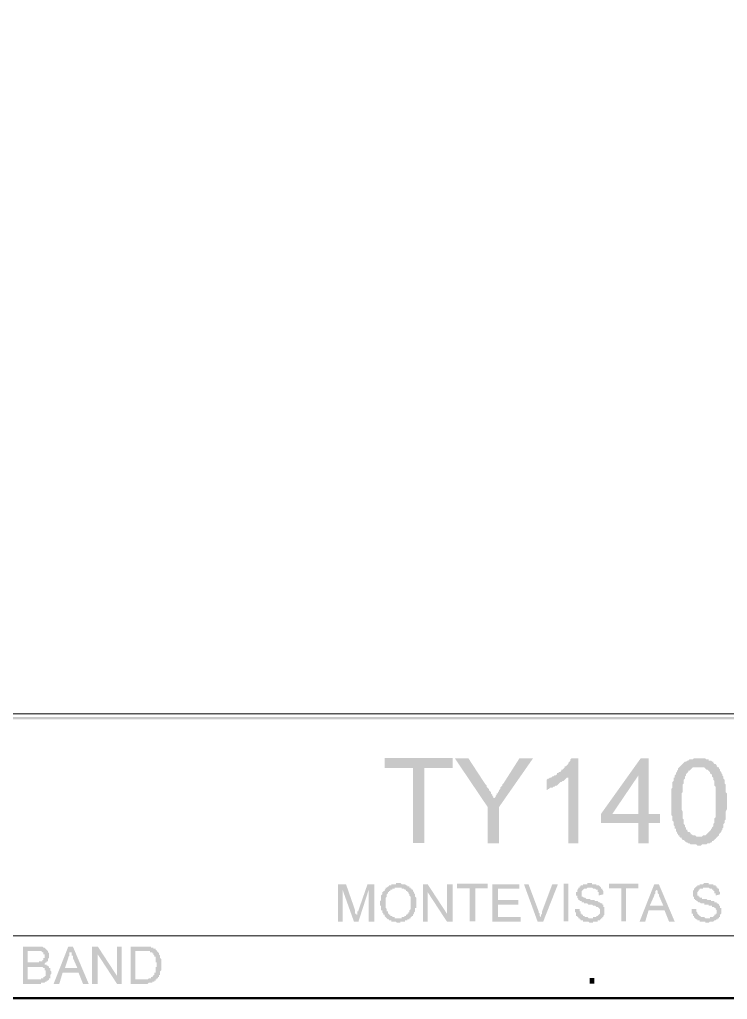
# Model space of a CAD drawing. Header units: millimetres. Extents: x 0.6 to 28.7, y 3.6 to 37.8.
# Drawn here: x 23.729 to 26.333, y 3.618 to 7.222 of the extents above; entities that cross this region are included whole.
import ezdxf

# ---------------------------------------------------------------- set-up
doc = ezdxf.new("R2010")
doc.units = ezdxf.units.MM
doc.layers.add('PDF_FRAME-TB', color=7, linetype='Continuous')

msp = doc.modelspace()

# ---------------------------------------------------------------- hatches: boundary and pattern name
at = {"layer": 'PDF_FRAME-TB', "true_color": 0x808080, "transparency": 33554559}
for points in [[(25.1758, 4.1937), (25.1758, 4.4689), (25.0716, 4.4689), (25.0716, 4.5064), (25.3218, 4.5064), (25.3218, 4.4689), (25.2175, 4.4689), (25.2175, 4.1937)], [(25.4509, 4.1922), (25.4509, 4.3257), (25.33, 4.505), (25.38, 4.505), (25.4426, 4.4091), (25.4467, 4.4049), (25.4467, 4.4007), (25.4509, 4.3966), (25.4509, 4.3966), (25.4551, 4.3924), (25.4551, 4.3882), (25.4592, 4.3841), (25.4634, 4.3799), (25.4634, 4.3757), (25.4676, 4.3715), (25.4676, 4.3674), (25.4717, 4.3632), (25.4717, 4.359), (25.4759, 4.359), (25.4759, 4.3549), (25.4759, 4.359), (25.4801, 4.3632), (25.4801, 4.3674), (25.4843, 4.3715), (25.4843, 4.3757), (25.4884, 4.3757), (25.4884, 4.3799), (25.4926, 4.3841), (25.4926, 4.3882), (25.4968, 4.3924), (25.4968, 4.3966), (25.5009, 4.4007), (25.5051, 4.4049), (25.5051, 4.4091), (25.5093, 4.4132), (25.5677, 4.505), (25.6177, 4.505), (25.4926, 4.3257), (25.4926, 4.1922)], [(25.7845, 4.1922), (25.747, 4.1922), (25.747, 4.4341), (25.7428, 4.4341), (25.7386, 4.4299), (25.7386, 4.4299), (25.7345, 4.4258), (25.7303, 4.4216), (25.7261, 4.4216), (25.722, 4.4174), (25.7178, 4.4174), (25.7136, 4.4132), (25.7094, 4.4091), (25.7094, 4.4091), (25.7053, 4.4049), (25.7011, 4.4049), (25.6969, 4.4007), (25.6928, 4.4007), (25.6886, 4.3966), (25.6844, 4.3966), (25.6803, 4.3966), (25.6761, 4.3924), (25.6719, 4.3924), (25.6719, 4.3882), (25.6677, 4.3882), (25.6677, 4.4258), (25.6719, 4.4299), (25.6761, 4.4299), (25.6803, 4.4341), (25.6844, 4.4341), (25.6886, 4.4383), (25.6928, 4.4383), (25.6969, 4.4424), (25.7011, 4.4424), (25.7053, 4.4466), (25.7053, 4.4508), (25.7094, 4.4508), (25.7136, 4.4549), (25.7178, 4.4549), (25.722, 4.4591), (25.722, 4.4633), (25.7261, 4.4633), (25.7303, 4.4674), (25.7345, 4.4716), (25.7345, 4.4758), (25.7386, 4.4758), (25.7428, 4.48), (25.747, 4.4841), (25.747, 4.4883), (25.7511, 4.4925), (25.7511, 4.4925), (25.7553, 4.4966), (25.7553, 4.5008), (25.7595, 4.505), (25.7595, 4.505), (25.7845, 4.505)], [(24.9005, 3.9045), (24.9005, 4.0421), (24.9296, 4.0421), (24.963, 3.9462), (24.963, 3.942), (24.963, 3.942), (24.963, 3.9379), (24.963, 3.9337), (24.963, 3.9337), (24.9672, 3.9337), (24.9672, 3.9295), (24.9672, 3.9295), (24.9672, 3.9254), (24.9672, 3.9254), (24.9672, 3.9254), (24.9672, 3.9254), (24.9672, 3.9254), (24.9672, 3.9254), (24.9672, 3.9295), (24.9713, 3.9295), (24.9713, 3.9337), (24.9713, 3.9337), (24.9713, 3.9337), (24.9713, 3.9379), (24.9713, 3.9379), (24.9713, 3.942), (24.9755, 3.942), (24.9755, 3.9462), (24.9755, 3.9462), (25.0089, 4.0421), (25.0339, 4.0421), (25.0339, 3.9045), (25.013, 3.9045), (25.013, 4.0213), (24.9755, 3.9045), (24.9588, 3.9045), (24.9171, 4.0213), (24.9171, 3.9045)], [(25.2132, 3.9045), (25.2132, 4.0421), (25.2299, 4.0421), (25.3008, 3.9337), (25.3008, 4.0421), (25.3216, 4.0421), (25.3216, 3.9045), (25.3008, 3.9045), (25.2299, 4.0129), (25.2299, 3.9045)], [(25.3843, 3.906), (25.3843, 4.0269), (25.3384, 4.0269), (25.3384, 4.0436), (25.451, 4.0436), (25.451, 4.0269), (25.4052, 4.0269), (25.4052, 3.906)], [(25.4676, 3.9045), (25.4676, 4.0421), (25.5677, 4.0421), (25.5677, 4.0254), (25.4884, 4.0254), (25.4884, 3.9837), (25.5635, 3.9837), (25.5635, 3.9671), (25.4884, 3.9671), (25.4884, 3.9212), (25.5718, 3.9212), (25.5718, 3.9045)], [(25.6344, 3.9045), (25.5843, 4.0421), (25.601, 4.0421), (25.6385, 3.942), (25.6385, 3.942), (25.6385, 3.9379), (25.6385, 3.9379), (25.6427, 3.9337), (25.6427, 3.9337), (25.6427, 3.9295), (25.6427, 3.9295), (25.6427, 3.9254), (25.6427, 3.9254), (25.6427, 3.9254), (25.6469, 3.9212), (25.6469, 3.9212), (25.6469, 3.9212), (25.6469, 3.9212), (25.6469, 3.9212), (25.6469, 3.9254), (25.6469, 3.9254), (25.6469, 3.9295), (25.6469, 3.9295), (25.6511, 3.9337), (25.6511, 3.9337), (25.6511, 3.9379), (25.6511, 3.9379), (25.6511, 3.9379), (25.6511, 3.942), (25.6511, 3.942), (25.6886, 4.0421), (25.7094, 4.0421), (25.6552, 3.9045)], [(25.772, 3.9504), (25.7887, 3.9504), (25.7887, 3.9462), (25.7887, 3.9462), (25.7887, 3.942), (25.7928, 3.942), (25.7928, 3.942), (25.7928, 3.9379), (25.7928, 3.9379), (25.7928, 3.9337), (25.797, 3.9337), (25.797, 3.9337), (25.797, 3.9337), (25.797, 3.9295), (25.797, 3.9295), (25.8012, 3.9295), (25.8012, 3.9254), (25.8012, 3.9254), (25.8053, 3.9254), (25.8053, 3.9254), (25.8095, 3.9212), (25.8095, 3.9212), (25.8095, 3.9212), (25.8137, 3.9212), (25.8137, 3.9212), (25.8179, 3.9212), (25.8179, 3.9212), (25.8179, 3.9212), (25.822, 3.917), (25.822, 3.917), (25.8262, 3.917), (25.8262, 3.917), (25.8304, 3.917), (25.8304, 3.917), (25.8304, 3.917), (25.8345, 3.917), (25.8345, 3.917), (25.8387, 3.917), (25.8387, 3.9212), (25.8429, 3.9212), (25.8429, 3.9212), (25.847, 3.9212), (25.847, 3.9212), (25.847, 3.9212), (25.8512, 3.9212), (25.8512, 3.9254), (25.8554, 3.9254), (25.8554, 3.9254), (25.8554, 3.9254), (25.8596, 3.9295), (25.8596, 3.9295), (25.8596, 3.9295), (25.8637, 3.9337), (25.8637, 3.9337), (25.8637, 3.9337), (25.8637, 3.9379), (25.8637, 3.9379), (25.8637, 3.942), (25.8637, 3.942), (25.8637, 3.942), (25.8637, 3.9462), (25.8637, 3.9462), (25.8637, 3.9504), (25.8637, 3.9504), (25.8596, 3.9545), (25.8596, 3.9545), (25.8596, 3.9545), (25.8596, 3.9545), (25.8554, 3.9587), (25.8554, 3.9587), (25.8554, 3.9587), (25.8512, 3.9587), (25.8512, 3.9587), (25.847, 3.9629), (25.847, 3.9629), (25.847, 3.9629), (25.847, 3.9629), (25.8429, 3.9629), (25.8429, 3.9629), (25.8387, 3.9629), (25.8387, 3.9629), (25.8387, 3.9629), (25.8345, 3.9671), (25.8304, 3.9671), (25.8304, 3.9671), (25.8262, 3.9671), (25.8262, 3.9671), (25.822, 3.9671), (25.822, 3.9671), (25.8179, 3.9712), (25.8179, 3.9712), (25.8137, 3.9712), (25.8137, 3.9712), (25.8095, 3.9712), (25.8095, 3.9712), (25.8053, 3.9712), (25.8053, 3.9754), (25.8012, 3.9754), (25.8012, 3.9754), (25.8012, 3.9754), (25.797, 3.9754), (25.797, 3.9754), (25.797, 3.9754), (25.797, 3.9796), (25.7928, 3.9796), (25.7928, 3.9796), (25.7887, 3.9796), (25.7887, 3.9837), (25.7887, 3.9837), (25.7845, 3.9837), (25.7845, 3.9879), (25.7845, 3.9879), (25.7845, 3.9879), (25.7845, 3.9879), (25.7803, 3.9921), (25.7803, 3.9921), (25.7803, 3.9962), (25.7803, 3.9962), (25.7803, 3.9962), (25.7803, 4.0004), (25.7762, 4.0004), (25.7762, 4.0046), (25.7762, 4.0046), (25.7762, 4.0046), (25.7762, 4.0088), (25.7762, 4.0088), (25.7762, 4.0129), (25.7803, 4.0129), (25.7803, 4.0171), (25.7803, 4.0171), (25.7803, 4.0213), (25.7803, 4.0213), (25.7803, 4.0213), (25.7845, 4.0254), (25.7845, 4.0254), (25.7845, 4.0296), (25.7845, 4.0296), (25.7887, 4.0296), (25.7887, 4.0338), (25.7887, 4.0338), (25.7928, 4.0338), (25.7928, 4.0338), (25.7928, 4.0379), (25.797, 4.0379), (25.797, 4.0379), (25.8012, 4.0379), (25.8012, 4.0379), (25.8012, 4.0421), (25.8053, 4.0421), (25.8053, 4.0421), (25.8095, 4.0421), (25.8095, 4.0421), (25.8095, 4.0421), (25.8137, 4.0421), (25.8137, 4.0421), (25.8179, 4.0421), (25.8179, 4.0463), (25.822, 4.0463), (25.822, 4.0463), (25.8262, 4.0463), (25.8262, 4.0463), (25.8304, 4.0463), (25.8304, 4.0463), (25.8304, 4.0463), (25.8345, 4.0463), (25.8345, 4.0421), (25.8387, 4.0421), (25.8387, 4.0421), (25.8429, 4.0421), (25.8429, 4.0421), (25.847, 4.0421), (25.847, 4.0421), (25.8512, 4.0421), (25.8512, 4.0421), (25.8512, 4.0379), (25.8512, 4.0379), (25.8554, 4.0379), (25.8554, 4.0379), (25.8596, 4.0379), (25.8596, 4.0379), (25.8637, 4.0338), (25.8637, 4.0338), (25.8637, 4.0338), (25.8679, 4.0296), (25.8679, 4.0296), (25.8679, 4.0296), (25.8679, 4.0254), (25.8721, 4.0254), (25.8721, 4.0254), (25.8721, 4.0254), (25.8721, 4.0213), (25.8721, 4.0213), (25.8762, 4.0171), (25.8762, 4.0171), (25.8762, 4.0129), (25.8762, 4.0129), (25.8762, 4.0129), (25.8762, 4.0088), (25.8762, 4.0088), (25.8762, 4.0046), (25.8762, 4.0046), (25.8762, 4.0046), (25.8596, 4.0004), (25.8596, 4.0046), (25.8596, 4.0046), (25.8596, 4.0088), (25.8596, 4.0088), (25.8596, 4.0129), (25.8554, 4.0129), (25.8554, 4.0171), (25.8554, 4.0171), (25.8554, 4.0171), (25.8554, 4.0213), (25.8512, 4.0213), (25.8512, 4.0213), (25.8512, 4.0213), (25.847, 4.0254), (25.847, 4.0254), (25.847, 4.0254), (25.8429, 4.0254), (25.8429, 4.0254), (25.8387, 4.0254), (25.8387, 4.0254), (25.8345, 4.0296), (25.8345, 4.0296), (25.8304, 4.0296), (25.8304, 4.0296), (25.8262, 4.0296), (25.8262, 4.0296), (25.8262, 4.0296), (25.822, 4.0296), (25.8179, 4.0296), (25.8179, 4.0296), (25.8179, 4.0296), (25.8137, 4.0254), (25.8137, 4.0254), (25.8095, 4.0254), (25.8095, 4.0254), (25.8053, 4.0254), (25.8053, 4.0254), (25.8053, 4.0254), (25.8012, 4.0213), (25.8012, 4.0213), (25.8012, 4.0213), (25.8012, 4.0213), (25.797, 4.0171), (25.797, 4.0171), (25.797, 4.0171), (25.797, 4.0129), (25.797, 4.0129), (25.797, 4.0088), (25.797, 4.0088), (25.797, 4.0088), (25.797, 4.0046), (25.797, 4.0046), (25.797, 4.0004), (25.797, 4.0004), (25.797, 4.0004), (25.797, 3.9962), (25.8012, 3.9962), (25.8012, 3.9962), (25.8012, 3.9962), (25.8012, 3.9962), (25.8053, 3.9921), (25.8053, 3.9921), (25.8053, 3.9921), (25.8053, 3.9921), (25.8095, 3.9921), (25.8095, 3.9921), (25.8137, 3.9879), (25.8137, 3.9879), (25.8179, 3.9879), (25.8179, 3.9879), (25.822, 3.9879), (25.8262, 3.9879), (25.8262, 3.9879), (25.8262, 3.9879), (25.8304, 3.9837), (25.8345, 3.9837), (25.8345, 3.9837), (25.8387, 3.9837), (25.8387, 3.9837), (25.8429, 3.9837), (25.8429, 3.9837), (25.847, 3.9796), (25.847, 3.9796), (25.8512, 3.9796), (25.8512, 3.9796), (25.8512, 3.9796), (25.8554, 3.9796), (25.8554, 3.9796), (25.8554, 3.9796), (25.8596, 3.9754), (25.8596, 3.9754), (25.8596, 3.9754), (25.8637, 3.9754), (25.8637, 3.9754), (25.8679, 3.9712), (25.8679, 3.9712), (25.8679, 3.9712), (25.8721, 3.9712), (25.8721, 3.9671), (25.8721, 3.9671), (25.8762, 3.9671), (25.8762, 3.9629), (25.8762, 3.9629), (25.8762, 3.9629), (25.8762, 3.9587), (25.8804, 3.9587), (25.8804, 3.9545), (25.8804, 3.9545), (25.8804, 3.9545), (25.8804, 3.9504), (25.8804, 3.9504), (25.8804, 3.9462), (25.8804, 3.9462), (25.8804, 3.942), (25.8804, 3.942), (25.8804, 3.9379), (25.8804, 3.9379), (25.8804, 3.9379), (25.8804, 3.9337), (25.8804, 3.9337), (25.8804, 3.9295), (25.8804, 3.9295), (25.8762, 3.9254), (25.8762, 3.9254), (25.8762, 3.9254), (25.8762, 3.9212), (25.8762, 3.9212), (25.8721, 3.9212), (25.8721, 3.917), (25.8721, 3.917), (25.8679, 3.917), (25.8679, 3.9128), (25.8679, 3.9128), (25.8637, 3.9128), (25.8637, 3.9128), (25.8637, 3.9087), (25.8596, 3.9087), (25.8596, 3.9087), (25.8596, 3.9087), (25.8554, 3.9087), (25.8554, 3.9045), (25.8512, 3.9045), (25.8512, 3.9045), (25.847, 3.9045), (25.847, 3.9045), (25.847, 3.9045), (25.8429, 3.9045), (25.8429, 3.9045), (25.8387, 3.9045), (25.8387, 3.9003), (25.8345, 3.9003), (25.8345, 3.9003), (25.8304, 3.9003), (25.8304, 3.9003), (25.8304, 3.9003), (25.8262, 3.9003), (25.8262, 3.9003), (25.822, 3.9045), (25.822, 3.9045), (25.8179, 3.9045), (25.8179, 3.9045), (25.8137, 3.9045), (25.8137, 3.9045), (25.8095, 3.9045), (25.8095, 3.9045), (25.8053, 3.9045), (25.8053, 3.9045), (25.8053, 3.9045), (25.8012, 3.9045), (25.8012, 3.9087), (25.8012, 3.9087), (25.797, 3.9087), (25.797, 3.9087), (25.7928, 3.9087), (25.7928, 3.9128), (25.7928, 3.9128), (25.7887, 3.9128), (25.7887, 3.9128), (25.7887, 3.917), (25.7845, 3.917), (25.7845, 3.917), (25.7845, 3.9212), (25.7803, 3.9212), (25.7803, 3.9212), (25.7803, 3.9254), (25.7803, 3.9254), (25.7762, 3.9254), (25.7762, 3.9295), (25.7762, 3.9295), (25.7762, 3.9337), (25.7762, 3.9337), (25.7762, 3.9379), (25.772, 3.9379), (25.772, 3.9379), (25.772, 3.942), (25.772, 3.942), (25.772, 3.9462), (25.772, 3.9462), (25.772, 3.9504)], [(25.9431, 3.906), (25.9431, 4.0269), (25.8972, 4.0269), (25.8972, 4.0436), (26.0056, 4.0436), (26.0056, 4.0269), (25.9598, 4.0269), (25.9598, 3.906)], [(26.2015, 3.9504), (26.2182, 3.9504), (26.2182, 3.9462), (26.2182, 3.9462), (26.2182, 3.942), (26.2182, 3.942), (26.2182, 3.942), (26.2223, 3.9379), (26.2223, 3.9379), (26.2223, 3.9337), (26.2223, 3.9337), (26.2223, 3.9337), (26.2223, 3.9337), (26.2265, 3.9295), (26.2265, 3.9295), (26.2265, 3.9295), (26.2307, 3.9254), (26.2307, 3.9254), (26.2307, 3.9254), (26.2349, 3.9254), (26.2349, 3.9212), (26.239, 3.9212), (26.239, 3.9212), (26.239, 3.9212), (26.2432, 3.9212), (26.2432, 3.9212), (26.2474, 3.9212), (26.2474, 3.9212), (26.2515, 3.917), (26.2515, 3.917), (26.2515, 3.917), (26.2557, 3.917), (26.2557, 3.917), (26.2599, 3.917), (26.2599, 3.917), (26.264, 3.917), (26.264, 3.917), (26.2682, 3.917), (26.2682, 3.9212), (26.2682, 3.9212), (26.2724, 3.9212), (26.2724, 3.9212), (26.2766, 3.9212), (26.2766, 3.9212), (26.2807, 3.9212), (26.2807, 3.9254), (26.2807, 3.9254), (26.2849, 3.9254), (26.2849, 3.9254), (26.2849, 3.9295), (26.2891, 3.9295), (26.2891, 3.9295), (26.2891, 3.9337), (26.2891, 3.9337), (26.2932, 3.9337), (26.2932, 3.9379), (26.2932, 3.9379), (26.2932, 3.942), (26.2932, 3.942), (26.2932, 3.942), (26.2932, 3.9462), (26.2932, 3.9462), (26.2891, 3.9504), (26.2891, 3.9504), (26.2891, 3.9545), (26.2891, 3.9545), (26.2891, 3.9545), (26.2849, 3.9545), (26.2849, 3.9587), (26.2849, 3.9587), (26.2807, 3.9587), (26.2807, 3.9587), (26.2766, 3.9587), (26.2766, 3.9629), (26.2766, 3.9629), (26.2724, 3.9629), (26.2724, 3.9629), (26.2724, 3.9629), (26.2682, 3.9629), (26.2682, 3.9629), (26.2682, 3.9629), (26.264, 3.9629), (26.264, 3.9671), (26.2599, 3.9671), (26.2557, 3.9671), (26.2557, 3.9671), (26.2515, 3.9671), (26.2515, 3.9671), (26.2474, 3.9671), (26.2474, 3.9712), (26.2432, 3.9712), (26.2432, 3.9712), (26.239, 3.9712), (26.239, 3.9712), (26.2349, 3.9712), (26.2349, 3.9712), (26.2307, 3.9754), (26.2307, 3.9754), (26.2307, 3.9754), (26.2265, 3.9754), (26.2265, 3.9754), (26.2265, 3.9754), (26.2265, 3.9754), (26.2223, 3.9796), (26.2223, 3.9796), (26.2182, 3.9796), (26.2182, 3.9796), (26.2182, 3.9837), (26.214, 3.9837), (26.214, 3.9837), (26.214, 3.9879), (26.2098, 3.9879), (26.2098, 3.9879), (26.2098, 3.9879), (26.2098, 3.9921), (26.2098, 3.9921), (26.2098, 3.9962), (26.2057, 3.9962), (26.2057, 3.9962), (26.2057, 4.0004), (26.2057, 4.0004), (26.2057, 4.0046), (26.2057, 4.0046), (26.2057, 4.0046), (26.2057, 4.0088), (26.2057, 4.0088), (26.2057, 4.0129), (26.2057, 4.0129), (26.2057, 4.0171), (26.2057, 4.0171), (26.2098, 4.0213), (26.2098, 4.0213), (26.2098, 4.0213), (26.2098, 4.0254), (26.2098, 4.0254), (26.214, 4.0296), (26.214, 4.0296), (26.214, 4.0296), (26.2182, 4.0338), (26.2182, 4.0338), (26.2182, 4.0338), (26.2223, 4.0338), (26.2223, 4.0379), (26.2223, 4.0379), (26.2265, 4.0379), (26.2265, 4.0379), (26.2307, 4.0379), (26.2307, 4.0421), (26.2307, 4.0421), (26.2349, 4.0421), (26.2349, 4.0421), (26.239, 4.0421), (26.239, 4.0421), (26.2432, 4.0421), (26.2432, 4.0421), (26.2432, 4.0421), (26.2474, 4.0463), (26.2474, 4.0463), (26.2515, 4.0463), (26.2515, 4.0463), (26.2557, 4.0463), (26.2557, 4.0463), (26.2599, 4.0463), (26.2599, 4.0463), (26.264, 4.0463), (26.264, 4.0421), (26.2682, 4.0421), (26.2682, 4.0421), (26.2682, 4.0421), (26.2724, 4.0421), (26.2724, 4.0421), (26.2766, 4.0421), (26.2766, 4.0421), (26.2807, 4.0421), (26.2807, 4.0379), (26.2807, 4.0379), (26.2849, 4.0379), (26.2849, 4.0379), (26.2849, 4.0379), (26.2891, 4.0379), (26.2891, 4.0338), (26.2932, 4.0338), (26.2932, 4.0338), (26.2932, 4.0296), (26.2974, 4.0296), (26.2974, 4.0296), (26.2974, 4.0254), (26.2974, 4.0254), (26.2974, 4.0254), (26.3016, 4.0254), (26.3016, 4.0213), (26.3016, 4.0213), (26.3016, 4.0171), (26.3016, 4.0171), (26.3057, 4.0129), (26.3057, 4.0129), (26.3057, 4.0129), (26.3057, 4.0088), (26.3057, 4.0088), (26.3057, 4.0046), (26.3057, 4.0046), (26.3057, 4.0046), (26.2891, 4.0004), (26.2891, 4.0046), (26.2891, 4.0046), (26.2891, 4.0088), (26.2849, 4.0088), (26.2849, 4.0129), (26.2849, 4.0129), (26.2849, 4.0171), (26.2849, 4.0171), (26.2807, 4.0171), (26.2807, 4.0213), (26.2807, 4.0213), (26.2807, 4.0213), (26.2766, 4.0213), (26.2766, 4.0254), (26.2766, 4.0254), (26.2724, 4.0254), (26.2724, 4.0254), (26.2682, 4.0254), (26.2682, 4.0254), (26.2682, 4.0254), (26.264, 4.0296), (26.264, 4.0296), (26.2599, 4.0296), (26.2599, 4.0296), (26.2557, 4.0296), (26.2557, 4.0296), (26.2515, 4.0296), (26.2515, 4.0296), (26.2474, 4.0296), (26.2474, 4.0296), (26.2432, 4.0296), (26.2432, 4.0254), (26.239, 4.0254), (26.239, 4.0254), (26.2349, 4.0254), (26.2349, 4.0254), (26.2349, 4.0254), (26.2307, 4.0254), (26.2307, 4.0213), (26.2307, 4.0213), (26.2307, 4.0213), (26.2265, 4.0213), (26.2265, 4.0171), (26.2265, 4.0171), (26.2265, 4.0171), (26.2223, 4.0129), (26.2223, 4.0129), (26.2223, 4.0088), (26.2223, 4.0088), (26.2223, 4.0088), (26.2223, 4.0046), (26.2223, 4.0046), (26.2223, 4.0004), (26.2265, 4.0004), (26.2265, 4.0004), (26.2265, 3.9962), (26.2265, 3.9962), (26.2265, 3.9962), (26.2307, 3.9962), (26.2307, 3.9962), (26.2307, 3.9921), (26.2307, 3.9921), (26.2349, 3.9921), (26.2349, 3.9921), (26.2349, 3.9921), (26.239, 3.9921), (26.239, 3.9879), (26.2432, 3.9879), (26.2432, 3.9879), (26.2474, 3.9879), (26.2515, 3.9879), (26.2515, 3.9879), (26.2557, 3.9879), (26.2557, 3.9879), (26.2599, 3.9837), (26.2599, 3.9837), (26.264, 3.9837), (26.264, 3.9837), (26.2682, 3.9837), (26.2724, 3.9837), (26.2724, 3.9837), (26.2724, 3.9796), (26.2766, 3.9796), (26.2766, 3.9796), (26.2807, 3.9796), (26.2807, 3.9796), (26.2807, 3.9796), (26.2849, 3.9796), (26.2849, 3.9796), (26.2849, 3.9754), (26.2849, 3.9754), (26.2891, 3.9754), (26.2891, 3.9754), (26.2932, 3.9754), (26.2932, 3.9712), (26.2974, 3.9712), (26.2974, 3.9712), (26.2974, 3.9712), (26.3016, 3.9671), (26.3016, 3.9671), (26.3016, 3.9671), (26.3016, 3.9629), (26.3057, 3.9629), (26.3057, 3.9629), (26.3057, 3.9587), (26.3057, 3.9587), (26.3057, 3.9545), (26.3099, 3.9545), (26.3099, 3.9545), (26.3099, 3.9504), (26.3099, 3.9504), (26.3099, 3.9462), (26.3099, 3.9462), (26.3099, 3.942), (26.3099, 3.942), (26.3099, 3.9379), (26.3099, 3.9379), (26.3099, 3.9379), (26.3099, 3.9337), (26.3099, 3.9337), (26.3057, 3.9295), (26.3057, 3.9295), (26.3057, 3.9254), (26.3057, 3.9254), (26.3057, 3.9254), (26.3057, 3.9212), (26.3016, 3.9212), (26.3016, 3.9212), (26.3016, 3.917), (26.2974, 3.917), (26.2974, 3.917), (26.2974, 3.9128), (26.2932, 3.9128), (26.2932, 3.9128), (26.2932, 3.9128), (26.2891, 3.9087), (26.2891, 3.9087), (26.2849, 3.9087), (26.2849, 3.9087), (26.2849, 3.9087), (26.2807, 3.9045), (26.2807, 3.9045), (26.2807, 3.9045), (26.2766, 3.9045), (26.2766, 3.9045), (26.2724, 3.9045), (26.2724, 3.9045), (26.2682, 3.9045), (26.2682, 3.9045), (26.264, 3.9003), (26.264, 3.9003), (26.2599, 3.9003), (26.2599, 3.9003), (26.2599, 3.9003), (26.2557, 3.9003), (26.2557, 3.9003), (26.2515, 3.9003), (26.2515, 3.9045), (26.2474, 3.9045), (26.2474, 3.9045), (26.2432, 3.9045), (26.2432, 3.9045), (26.239, 3.9045), (26.239, 3.9045), (26.239, 3.9045), (26.2349, 3.9045), (26.2349, 3.9045), (26.2307, 3.9045), (26.2307, 3.9045), (26.2307, 3.9087), (26.2265, 3.9087), (26.2265, 3.9087), (26.2223, 3.9087), (26.2223, 3.9087), (26.2223, 3.9128), (26.2182, 3.9128), (26.2182, 3.9128), (26.2182, 3.9128), (26.214, 3.917), (26.214, 3.917), (26.214, 3.917), (26.2098, 3.9212), (26.2098, 3.9212), (26.2098, 3.9212), (26.2098, 3.9254), (26.2057, 3.9254), (26.2057, 3.9254), (26.2057, 3.9295), (26.2057, 3.9295), (26.2057, 3.9337), (26.2015, 3.9337), (26.2015, 3.9379), (26.2015, 3.9379), (26.2015, 3.9379), (26.2015, 3.942), (26.2015, 3.942), (26.2015, 3.9462), (26.2015, 3.9462), (26.2015, 3.9504)], [(23.9956, 3.6752), (23.9956, 3.8128), (24.0164, 3.8128), (24.0873, 3.7043), (24.0873, 3.8128), (24.104, 3.8128), (24.104, 3.6752), (24.0873, 3.6752), (24.0164, 3.7836), (24.0164, 3.6752)]]:
    msp.add_hatch(color=8, dxfattribs=at).paths.add_polyline_path(points)
h = msp.add_hatch(color=8, dxfattribs=at)
h.paths.add_polyline_path([(26.0055, 4.1922), (26.0055, 4.2673), (25.8679, 4.2673), (25.8679, 4.3007), (26.0138, 4.505), (26.043, 4.505), (26.043, 4.3007), (26.0847, 4.3007), (26.0847, 4.2673), (26.043, 4.2673), (26.043, 4.1922)], flags=0)
h.paths.add_polyline_path([(26.0055, 4.3007), (26.0055, 4.4424), (25.9096, 4.3007)], flags=0)
h = msp.add_hatch(color=8, dxfattribs=at)
h.paths.add_polyline_path([(26.1264, 4.3465), (26.1264, 4.3507), (26.1264, 4.3549), (26.1264, 4.359), (26.1264, 4.3674), (26.1264, 4.3715), (26.1264, 4.3757), (26.1264, 4.3799), (26.1264, 4.3841), (26.1264, 4.3882), (26.1264, 4.3924), (26.1306, 4.3966), (26.1306, 4.4007), (26.1306, 4.4049), (26.1306, 4.4091), (26.1306, 4.4132), (26.1306, 4.4174), (26.1348, 4.4216), (26.1348, 4.4258), (26.1348, 4.4299), (26.1348, 4.4341), (26.1389, 4.4341), (26.1389, 4.4383), (26.1389, 4.4424), (26.1431, 4.4466), (26.1431, 4.4508), (26.1473, 4.4549), (26.1473, 4.4591), (26.1515, 4.4633), (26.1515, 4.4675), (26.1556, 4.4716), (26.1598, 4.4758), (26.1598, 4.4758), (26.164, 4.48), (26.1681, 4.4841), (26.1681, 4.4841), (26.1723, 4.4883), (26.1723, 4.4883), (26.1765, 4.4925), (26.1806, 4.4925), (26.1848, 4.4966), (26.189, 4.4966), (26.1932, 4.5008), (26.1973, 4.5008), (26.2015, 4.5008), (26.2057, 4.5008), (26.2098, 4.505), (26.214, 4.505), (26.2182, 4.505), (26.2223, 4.505), (26.2265, 4.505), (26.2265, 4.505), (26.2307, 4.505), (26.239, 4.505), (26.2432, 4.505), (26.2474, 4.505), (26.2515, 4.505), (26.2557, 4.5008), (26.2599, 4.5008), (26.264, 4.5008), (26.264, 4.4966), (26.2682, 4.4966), (26.2724, 4.4966), (26.2766, 4.4925), (26.2807, 4.4925), (26.2807, 4.4883), (26.2849, 4.4841), (26.2891, 4.4841), (26.2932, 4.48), (26.2932, 4.4758), (26.2974, 4.4716), (26.3016, 4.4716), (26.3016, 4.4675), (26.3016, 4.4675), (26.3057, 4.4633), (26.3057, 4.4591), (26.3099, 4.4549), (26.3099, 4.4508), (26.3141, 4.4466), (26.3141, 4.4424), (26.3183, 4.4383), (26.3183, 4.4341), (26.3183, 4.4299), (26.3224, 4.4258), (26.3224, 4.4216), (26.3224, 4.4216), (26.3224, 4.4174), (26.3224, 4.4132), (26.3266, 4.4091), (26.3266, 4.4049), (26.3266, 4.4007), (26.3266, 4.3966), (26.3266, 4.3924), (26.3266, 4.3882), (26.3266, 4.3841), (26.3266, 4.3799), (26.3308, 4.3757), (26.3308, 4.3715), (26.3308, 4.3674), (26.3308, 4.3632), (26.3308, 4.3549), (26.3308, 4.3507), (26.3308, 4.3465), (26.3308, 4.3465), (26.3308, 4.3382), (26.3308, 4.334), (26.3308, 4.3298), (26.3308, 4.3257), (26.3308, 4.3215), (26.3308, 4.3173), (26.3266, 4.309), (26.3266, 4.3048), (26.3266, 4.3007), (26.3266, 4.2965), (26.3266, 4.2923), (26.3266, 4.2882), (26.3266, 4.284), (26.3266, 4.2798), (26.3224, 4.2756), (26.3224, 4.2715), (26.3224, 4.2673), (26.3224, 4.2673), (26.3183, 4.2631), (26.3183, 4.259), (26.3183, 4.2548), (26.3183, 4.2506), (26.3141, 4.2465), (26.3141, 4.2423), (26.3099, 4.2381), (26.3099, 4.2339), (26.3057, 4.2298), (26.3057, 4.2298), (26.3016, 4.2256), (26.3016, 4.2214), (26.2974, 4.2173), (26.2932, 4.2131), (26.2932, 4.2131), (26.2891, 4.2089), (26.2849, 4.2048), (26.2849, 4.2048), (26.2807, 4.2006), (26.2766, 4.2006), (26.2766, 4.1964), (26.2724, 4.1964), (26.2682, 4.1922), (26.264, 4.1922), (26.2599, 4.1922), (26.2557, 4.1881), (26.2515, 4.1881), (26.2474, 4.1881), (26.2432, 4.1881), (26.239, 4.1881), (26.2349, 4.1839), (26.2307, 4.1839), (26.2265, 4.1839), (26.2223, 4.1839), (26.2182, 4.1881), (26.214, 4.1881), (26.2098, 4.1881), (26.2057, 4.1881), (26.2015, 4.1881), (26.1973, 4.1881), (26.1932, 4.1922), (26.189, 4.1922), (26.1848, 4.1964), (26.1806, 4.1964), (26.1806, 4.1964), (26.1765, 4.2006), (26.1723, 4.2048), (26.1681, 4.2048), (26.164, 4.2089), (26.164, 4.2131), (26.1598, 4.2131), (26.1556, 4.2173), (26.1556, 4.2173), (26.1556, 4.2214), (26.1515, 4.2214), (26.1515, 4.2256), (26.1473, 4.2298), (26.1473, 4.2339), (26.1473, 4.2339), (26.1431, 4.2381), (26.1431, 4.2423), (26.1431, 4.2465), (26.1389, 4.2465), (26.1389, 4.2506), (26.1389, 4.2548), (26.1348, 4.259), (26.1348, 4.2631), (26.1348, 4.2673), (26.1348, 4.2715), (26.1306, 4.2756), (26.1306, 4.2798), (26.1306, 4.284), (26.1306, 4.2882), (26.1306, 4.2923), (26.1264, 4.2965), (26.1264, 4.3048), (26.1264, 4.309), (26.1264, 4.3132), (26.1264, 4.3173), (26.1264, 4.3215), (26.1264, 4.3298), (26.1264, 4.334), (26.1264, 4.3382), (26.1264, 4.3465), (26.1264, 4.3465)], flags=0)
h.paths.add_polyline_path([(26.164, 4.3465), (26.164, 4.3382), (26.164, 4.334), (26.164, 4.3257), (26.164, 4.3215), (26.164, 4.3173), (26.1681, 4.309), (26.1681, 4.3048), (26.1681, 4.3007), (26.1681, 4.2965), (26.1681, 4.2923), (26.1681, 4.2882), (26.1681, 4.284), (26.1723, 4.2798), (26.1723, 4.2756), (26.1723, 4.2715), (26.1723, 4.2673), (26.1723, 4.2631), (26.1765, 4.259), (26.1765, 4.259), (26.1765, 4.2548), (26.1765, 4.2506), (26.1806, 4.2506), (26.1806, 4.2465), (26.1806, 4.2423), (26.1848, 4.2423), (26.1848, 4.2381), (26.189, 4.2339), (26.1932, 4.2339), (26.1973, 4.2298), (26.1973, 4.2256), (26.2015, 4.2256), (26.2057, 4.2214), (26.2098, 4.2214), (26.214, 4.2214), (26.2182, 4.2173), (26.2223, 4.2173), (26.2265, 4.2173), (26.2265, 4.2173), (26.2307, 4.2173), (26.2349, 4.2173), (26.239, 4.2173), (26.2432, 4.2214), (26.2474, 4.2214), (26.2515, 4.2214), (26.2557, 4.2256), (26.2557, 4.2256), (26.2599, 4.2298), (26.264, 4.2339), (26.2682, 4.2381), (26.2682, 4.2381), (26.2724, 4.2423), (26.2724, 4.2465), (26.2766, 4.2465), (26.2766, 4.2506), (26.2766, 4.2506), (26.2807, 4.2548), (26.2807, 4.259), (26.2807, 4.2631), (26.2807, 4.2631), (26.2849, 4.2673), (26.2849, 4.2715), (26.2849, 4.2756), (26.2849, 4.2798), (26.2849, 4.284), (26.2891, 4.2882), (26.2891, 4.2923), (26.2891, 4.2965), (26.2891, 4.3048), (26.2891, 4.309), (26.2891, 4.3132), (26.2891, 4.3173), (26.2891, 4.3257), (26.2891, 4.3298), (26.2891, 4.3382), (26.2891, 4.3424), (26.2891, 4.3465), (26.2891, 4.3507), (26.2891, 4.359), (26.2891, 4.3632), (26.2891, 4.3674), (26.2891, 4.3757), (26.2891, 4.3799), (26.2891, 4.3841), (26.2891, 4.3924), (26.2891, 4.3966), (26.2891, 4.4007), (26.2849, 4.4049), (26.2849, 4.4091), (26.2849, 4.4132), (26.2849, 4.4174), (26.2849, 4.4216), (26.2807, 4.4258), (26.2807, 4.4258), (26.2807, 4.4299), (26.2807, 4.4341), (26.2766, 4.4383), (26.2766, 4.4383), (26.2766, 4.4424), (26.2766, 4.4466), (26.2724, 4.4466), (26.2724, 4.4466), (26.2682, 4.4508), (26.2682, 4.4549), (26.264, 4.4591), (26.2599, 4.4633), (26.2557, 4.4633), (26.2515, 4.4675), (26.2515, 4.4675), (26.2474, 4.4716), (26.2432, 4.4716), (26.239, 4.4716), (26.2349, 4.4716), (26.2307, 4.4716), (26.2265, 4.4716), (26.2223, 4.4716), (26.2182, 4.4716), (26.214, 4.4716), (26.2098, 4.4716), (26.2057, 4.4716), (26.2015, 4.4675), (26.2015, 4.4675), (26.1973, 4.4633), (26.1932, 4.4591), (26.189, 4.4591), (26.189, 4.4549), (26.1848, 4.4508), (26.1848, 4.4508), (26.1806, 4.4466), (26.1806, 4.4424), (26.1806, 4.4424), (26.1765, 4.4383), (26.1765, 4.4341), (26.1765, 4.4299), (26.1765, 4.4299), (26.1723, 4.4258), (26.1723, 4.4216), (26.1723, 4.4174), (26.1723, 4.4132), (26.1681, 4.4091), (26.1681, 4.4049), (26.1681, 4.4007), (26.1681, 4.3966), (26.1681, 4.3924), (26.1681, 4.3841), (26.1681, 4.3799), (26.164, 4.3757), (26.164, 4.3715), (26.164, 4.3632), (26.164, 4.359), (26.164, 4.3549), (26.164, 4.3465), (26.164, 4.3465)], flags=0)
h = msp.add_hatch(color=8, dxfattribs=at)
h.paths.add_polyline_path([(25.0547, 3.9712), (25.0547, 3.9754), (25.0547, 3.9754), (25.0547, 3.9796), (25.0547, 3.9796), (25.0589, 3.9837), (25.0589, 3.9837), (25.0589, 3.9879), (25.0589, 3.9879), (25.0589, 3.9921), (25.0589, 3.9921), (25.0589, 3.9921), (25.0589, 3.9962), (25.0589, 3.9962), (25.0589, 4.0004), (25.0589, 4.0004), (25.0631, 4.0046), (25.0631, 4.0046), (25.0631, 4.0046), (25.0631, 4.0088), (25.0631, 4.0088), (25.0631, 4.0129), (25.0673, 4.0129), (25.0673, 4.0129), (25.0673, 4.0171), (25.0673, 4.0171), (25.0714, 4.0171), (25.0714, 4.0213), (25.0714, 4.0213), (25.0714, 4.0213), (25.0756, 4.0254), (25.0756, 4.0254), (25.0756, 4.0254), (25.0756, 4.0296), (25.0798, 4.0296), (25.0798, 4.0296), (25.0798, 4.0296), (25.0839, 4.0338), (25.0839, 4.0338), (25.0881, 4.0338), (25.0881, 4.0338), (25.0881, 4.0379), (25.0923, 4.0379), (25.0923, 4.0379), (25.0923, 4.0379), (25.0964, 4.0379), (25.0964, 4.0421), (25.1006, 4.0421), (25.1006, 4.0421), (25.1048, 4.0421), (25.1048, 4.0421), (25.1048, 4.0421), (25.109, 4.0421), (25.109, 4.0421), (25.1131, 4.0421), (25.1131, 4.0463), (25.1173, 4.0463), (25.1173, 4.0463), (25.1215, 4.0463), (25.1215, 4.0463), (25.1215, 4.0463), (25.1256, 4.0463), (25.1256, 4.0463), (25.1298, 4.0463), (25.1298, 4.0463), (25.134, 4.0421), (25.134, 4.0421), (25.134, 4.0421), (25.1381, 4.0421), (25.1381, 4.0421), (25.1423, 4.0421), (25.1423, 4.0421), (25.1465, 4.0421), (25.1465, 4.0421), (25.1507, 4.0379), (25.1507, 4.0379), (25.1507, 4.0379), (25.1548, 4.0379), (25.1548, 4.0379), (25.1548, 4.0338), (25.159, 4.0338), (25.159, 4.0338), (25.1632, 4.0338), (25.1632, 4.0296), (25.1632, 4.0296), (25.1673, 4.0296), (25.1673, 4.0296), (25.1673, 4.0254), (25.1715, 4.0254), (25.1715, 4.0254), (25.1715, 4.0213), (25.1757, 4.0213), (25.1757, 4.0171), (25.1757, 4.0171), (25.1757, 4.0171), (25.1798, 4.0129), (25.1798, 4.0129), (25.1798, 4.0129), (25.1798, 4.0088), (25.1798, 4.0088), (25.1798, 4.0088), (25.184, 4.0046), (25.184, 4.0046), (25.184, 4.0004), (25.184, 4.0004), (25.184, 3.9962), (25.184, 3.9962), (25.184, 3.9962), (25.1882, 3.9921), (25.1882, 3.9921), (25.1882, 3.9879), (25.1882, 3.9879), (25.1882, 3.9837), (25.1882, 3.9837), (25.1882, 3.9796), (25.1882, 3.9796), (25.1882, 3.9754), (25.1882, 3.9754), (25.1882, 3.9712), (25.1882, 3.9712), (25.1882, 3.9671), (25.1882, 3.9671), (25.1882, 3.9671), (25.1882, 3.9629), (25.1882, 3.9629), (25.1882, 3.9587), (25.1882, 3.9587), (25.1882, 3.9546), (25.184, 3.9546), (25.184, 3.9504), (25.184, 3.9504), (25.184, 3.9462), (25.184, 3.9462), (25.184, 3.9462), (25.184, 3.942), (25.184, 3.942), (25.1798, 3.9379), (25.1798, 3.9379), (25.1798, 3.9379), (25.1798, 3.9337), (25.1798, 3.9337), (25.1798, 3.9337), (25.1757, 3.9295), (25.1757, 3.9295), (25.1757, 3.9254), (25.1715, 3.9254), (25.1715, 3.9254), (25.1715, 3.9212), (25.1715, 3.9212), (25.1673, 3.9212), (25.1673, 3.917), (25.1673, 3.917), (25.1632, 3.917), (25.1632, 3.917), (25.1632, 3.9129), (25.159, 3.9129), (25.159, 3.9129), (25.1548, 3.9129), (25.1548, 3.9087), (25.1548, 3.9087), (25.1507, 3.9087), (25.1507, 3.9087), (25.1507, 3.9087), (25.1465, 3.9087), (25.1465, 3.9045), (25.1423, 3.9045), (25.1423, 3.9045), (25.1381, 3.9045), (25.1381, 3.9045), (25.1381, 3.9045), (25.134, 3.9045), (25.134, 3.9045), (25.1298, 3.9045), (25.1298, 3.9003), (25.1256, 3.9003), (25.1256, 3.9003), (25.1215, 3.9003), (25.1215, 3.9003), (25.1215, 3.9003), (25.1173, 3.9003), (25.1173, 3.9003), (25.1131, 3.9045), (25.1131, 3.9045), (25.109, 3.9045), (25.109, 3.9045), (25.1048, 3.9045), (25.1048, 3.9045), (25.1048, 3.9045), (25.1006, 3.9045), (25.1006, 3.9045), (25.0964, 3.9045), (25.0964, 3.9087), (25.0923, 3.9087), (25.0923, 3.9087), (25.0923, 3.9087), (25.0881, 3.9087), (25.0881, 3.9129), (25.0881, 3.9129), (25.0839, 3.9129), (25.0839, 3.9129), (25.0839, 3.9129), (25.0798, 3.917), (25.0798, 3.917), (25.0798, 3.917), (25.0756, 3.9212), (25.0756, 3.9212), (25.0756, 3.9212), (25.0714, 3.9254), (25.0714, 3.9254), (25.0714, 3.9254), (25.0714, 3.9295), (25.0673, 3.9295), (25.0673, 3.9295), (25.0673, 3.9337), (25.0673, 3.9337), (25.0631, 3.9379), (25.0631, 3.9379), (25.0631, 3.9379), (25.0631, 3.942), (25.0631, 3.942), (25.0631, 3.9462), (25.0589, 3.9462), (25.0589, 3.9462), (25.0589, 3.9504), (25.0589, 3.9504), (25.0589, 3.9546), (25.0589, 3.9546), (25.0589, 3.9587), (25.0589, 3.9587), (25.0589, 3.9629), (25.0547, 3.9629), (25.0547, 3.9629), (25.0547, 3.9671), (25.0547, 3.9671), (25.0547, 3.9712), (25.0547, 3.9712)], flags=0)
h.paths.add_polyline_path([(25.0756, 3.9712), (25.0756, 3.9671), (25.0756, 3.9671), (25.0756, 3.9629), (25.0756, 3.9629), (25.0756, 3.9587), (25.0756, 3.9587), (25.0756, 3.9587), (25.0756, 3.9546), (25.0756, 3.9546), (25.0798, 3.9504), (25.0798, 3.9504), (25.0798, 3.9462), (25.0798, 3.9462), (25.0798, 3.9462), (25.0798, 3.942), (25.0839, 3.942), (25.0839, 3.9379), (25.0839, 3.9379), (25.0839, 3.9379), (25.0839, 3.9337), (25.0881, 3.9337), (25.0881, 3.9337), (25.0881, 3.9337), (25.0881, 3.9295), (25.0923, 3.9295), (25.0923, 3.9295), (25.0923, 3.9254), (25.0964, 3.9254), (25.0964, 3.9254), (25.1006, 3.9254), (25.1006, 3.9212), (25.1006, 3.9212), (25.1048, 3.9212), (25.1048, 3.9212), (25.109, 3.9212), (25.109, 3.9212), (25.109, 3.917), (25.1131, 3.917), (25.1131, 3.917), (25.1173, 3.917), (25.1173, 3.917), (25.1215, 3.917), (25.1215, 3.917), (25.1215, 3.917), (25.1256, 3.917), (25.1256, 3.917), (25.1298, 3.917), (25.1298, 3.917), (25.1298, 3.917), (25.134, 3.917), (25.134, 3.9212), (25.1381, 3.9212), (25.1381, 3.9212), (25.1423, 3.9212), (25.1423, 3.9212), (25.1423, 3.9212), (25.1465, 3.9254), (25.1465, 3.9254), (25.1507, 3.9254), (25.1507, 3.9254), (25.1507, 3.9295), (25.1548, 3.9295), (25.1548, 3.9295), (25.1548, 3.9337), (25.1548, 3.9337), (25.159, 3.9337), (25.159, 3.9337), (25.159, 3.9379), (25.159, 3.9379), (25.1632, 3.9379), (25.1632, 3.942), (25.1632, 3.942), (25.1632, 3.942), (25.1632, 3.9462), (25.1632, 3.9462), (25.1673, 3.9504), (25.1673, 3.9504), (25.1673, 3.9504), (25.1673, 3.9546), (25.1673, 3.9546), (25.1673, 3.9587), (25.1673, 3.9587), (25.1673, 3.9629), (25.1673, 3.9629), (25.1673, 3.9671), (25.1673, 3.9671), (25.1673, 3.9712), (25.1673, 3.9712), (25.1673, 3.9712), (25.1673, 3.9754), (25.1673, 3.9796), (25.1673, 3.9796), (25.1673, 3.9796), (25.1673, 3.9837), (25.1673, 3.9837), (25.1673, 3.9879), (25.1673, 3.9879), (25.1673, 3.9921), (25.1673, 3.9921), (25.1673, 3.9962), (25.1673, 3.9962), (25.1673, 3.9962), (25.1632, 4.0004), (25.1632, 4.0004), (25.1632, 4.0046), (25.1632, 4.0046), (25.1632, 4.0046), (25.159, 4.0088), (25.159, 4.0088), (25.159, 4.0129), (25.159, 4.0129), (25.1548, 4.0129), (25.1548, 4.0171), (25.1548, 4.0171), (25.1507, 4.0171), (25.1507, 4.0213), (25.1507, 4.0213), (25.1465, 4.0213), (25.1465, 4.0213), (25.1465, 4.0213), (25.1423, 4.0254), (25.1423, 4.0254), (25.1423, 4.0254), (25.1381, 4.0254), (25.1381, 4.0254), (25.134, 4.0254), (25.134, 4.0296), (25.1298, 4.0296), (25.1298, 4.0296), (25.1256, 4.0296), (25.1256, 4.0296), (25.1256, 4.0296), (25.1215, 4.0296), (25.1215, 4.0296), (25.1173, 4.0296), (25.1173, 4.0296), (25.1131, 4.0296), (25.1131, 4.0296), (25.109, 4.0296), (25.109, 4.0254), (25.109, 4.0254), (25.1048, 4.0254), (25.1048, 4.0254), (25.1006, 4.0254), (25.1006, 4.0254), (25.1006, 4.0213), (25.0964, 4.0213), (25.0964, 4.0213), (25.0923, 4.0213), (25.0923, 4.0171), (25.0923, 4.0171), (25.0881, 4.0171), (25.0881, 4.0171), (25.0881, 4.0129), (25.0881, 4.0129), (25.0881, 4.0129), (25.0839, 4.0129), (25.0839, 4.0088), (25.0839, 4.0088), (25.0839, 4.0088), (25.0798, 4.0046), (25.0798, 4.0046), (25.0798, 4.0046), (25.0798, 4.0004), (25.0798, 4.0004), (25.0798, 3.9962), (25.0798, 3.9962), (25.0756, 3.9921), (25.0756, 3.9921), (25.0756, 3.9879), (25.0756, 3.9879), (25.0756, 3.9879), (25.0756, 3.9837), (25.0756, 3.9796), (25.0756, 3.9796), (25.0756, 3.9754), (25.0756, 3.9754), (25.0756, 3.9712), (25.0756, 3.9712)], flags=0)
h = msp.add_hatch(color=8, dxfattribs=at)
h.paths.add_polyline_path([(26.0097, 3.9045), (26.0639, 4.0421), (26.0806, 4.0421), (26.1389, 3.9045), (26.1181, 3.9045), (26.1014, 3.9462), (26.043, 3.9462), (26.0305, 3.9045)], flags=0)
h.paths.add_polyline_path([(26.0472, 3.9629), (26.0972, 3.9629), (26.0806, 4.0004), (26.0806, 4.0004), (26.0806, 4.0046), (26.0806, 4.0046), (26.0764, 4.0088), (26.0764, 4.0088), (26.0764, 4.0129), (26.0764, 4.0129), (26.0764, 4.0171), (26.0764, 4.0171), (26.0764, 4.0171), (26.0722, 4.0213), (26.0722, 4.0213), (26.0722, 4.0254), (26.0722, 4.0254), (26.0722, 4.0254), (26.0722, 4.0296), (26.0722, 4.0254), (26.0722, 4.0254), (26.0722, 4.0213), (26.0722, 4.0213), (26.0681, 4.0171), (26.0681, 4.0171), (26.0681, 4.0129), (26.0681, 4.0129), (26.0681, 4.0129), (26.0681, 4.0088), (26.0681, 4.0088), (26.0639, 4.0046), (26.0639, 4.0046), (26.0639, 4.0004), (26.0639, 4.0004)], flags=0)
h = msp.add_hatch(color=8, dxfattribs=at)
h.paths.add_polyline_path([(23.7412, 3.6752), (23.7412, 3.8128), (23.7912, 3.8128), (23.7954, 3.8128), (23.7954, 3.8128), (23.7996, 3.8128), (23.7996, 3.8128), (23.8037, 3.8128), (23.8037, 3.8128), (23.8079, 3.8128), (23.8079, 3.8128), (23.8079, 3.8128), (23.8121, 3.8128), (23.8121, 3.8128), (23.8163, 3.8086), (23.8163, 3.8086), (23.8163, 3.8086), (23.8204, 3.8086), (23.8204, 3.8086), (23.8204, 3.8086), (23.8246, 3.8044), (23.8246, 3.8044), (23.8246, 3.8044), (23.8288, 3.8003), (23.8288, 3.8003), (23.8288, 3.8003), (23.8329, 3.7961), (23.8329, 3.7961), (23.8329, 3.7961), (23.8329, 3.7919), (23.8329, 3.7919), (23.8371, 3.7877), (23.8371, 3.7877), (23.8371, 3.7877), (23.8371, 3.7836), (23.8371, 3.7836), (23.8371, 3.7794), (23.8371, 3.7794), (23.8371, 3.7794), (23.8371, 3.7752), (23.8371, 3.7752), (23.8371, 3.7711), (23.8371, 3.7711), (23.8371, 3.7711), (23.8329, 3.7669), (23.8329, 3.7669), (23.8329, 3.7627), (23.8329, 3.7627), (23.8329, 3.7627), (23.8329, 3.7586), (23.8288, 3.7586), (23.8288, 3.7586), (23.8288, 3.7544), (23.8246, 3.7544), (23.8246, 3.7544), (23.8246, 3.7544), (23.8204, 3.7502), (23.8204, 3.7502), (23.8163, 3.7502), (23.8163, 3.7502), (23.8204, 3.7502), (23.8204, 3.746), (23.8246, 3.746), (23.8246, 3.746), (23.8288, 3.746), (23.8288, 3.746), (23.8288, 3.7419), (23.8329, 3.7419), (23.8329, 3.7419), (23.8329, 3.7419), (23.8371, 3.7377), (23.8371, 3.7377), (23.8371, 3.7377), (23.8371, 3.7335), (23.8371, 3.7335), (23.8413, 3.7335), (23.8413, 3.7294), (23.8413, 3.7294), (23.8413, 3.7252), (23.8413, 3.7252), (23.8413, 3.7252), (23.8454, 3.721), (23.8454, 3.721), (23.8454, 3.7169), (23.8454, 3.7169), (23.8454, 3.7127), (23.8454, 3.7127), (23.8413, 3.7085), (23.8413, 3.7085), (23.8413, 3.7043), (23.8413, 3.7043), (23.8413, 3.7043), (23.8413, 3.7002), (23.8413, 3.7002), (23.8413, 3.696), (23.8371, 3.696), (23.8371, 3.696), (23.8371, 3.6918), (23.8371, 3.6918), (23.8329, 3.6877), (23.8329, 3.6877), (23.8329, 3.6877), (23.8288, 3.6877), (23.8288, 3.6835), (23.8288, 3.6835), (23.8246, 3.6835), (23.8246, 3.6835), (23.8246, 3.6835), (23.8204, 3.6793), (23.8204, 3.6793), (23.8163, 3.6793), (23.8163, 3.6793), (23.8163, 3.6793), (23.8121, 3.6793), (23.8121, 3.6793), (23.8079, 3.6793), (23.8079, 3.6752), (23.8079, 3.6752), (23.8037, 3.6752), (23.8037, 3.6752), (23.7996, 3.6752), (23.7996, 3.6752), (23.7954, 3.6752), (23.7954, 3.6752), (23.7912, 3.6752)], flags=0)
h.paths.add_polyline_path([(23.7579, 3.7544), (23.7871, 3.7544), (23.7912, 3.7544), (23.7912, 3.7544), (23.7954, 3.7544), (23.7954, 3.7544), (23.7996, 3.7544), (23.7996, 3.7586), (23.8037, 3.7586), (23.8037, 3.7586), (23.8037, 3.7586), (23.8037, 3.7586), (23.8079, 3.7586), (23.8079, 3.7586), (23.8121, 3.7586), (23.8121, 3.7627), (23.8121, 3.7627), (23.8163, 3.7627), (23.8163, 3.7627), (23.8163, 3.7669), (23.8163, 3.7669), (23.8163, 3.7711), (23.8204, 3.7711), (23.8204, 3.7711), (23.8204, 3.7752), (23.8204, 3.7752), (23.8204, 3.7794), (23.8204, 3.7794), (23.8204, 3.7836), (23.8163, 3.7836), (23.8163, 3.7877), (23.8163, 3.7877), (23.8163, 3.7877), (23.8163, 3.7919), (23.8121, 3.7919), (23.8121, 3.7919), (23.8121, 3.7919), (23.8079, 3.7961), (23.8079, 3.7961), (23.8079, 3.7961), (23.8037, 3.7961), (23.8037, 3.7961), (23.8037, 3.7961), (23.7996, 3.7961), (23.7996, 3.7961), (23.7954, 3.7961), (23.7954, 3.7961), (23.7912, 3.7961), (23.7912, 3.7961), (23.7871, 3.7961), (23.7871, 3.7961), (23.7579, 3.7961)], flags=0)
h.paths.add_polyline_path([(23.7579, 3.6918), (23.7912, 3.6918), (23.7954, 3.6918), (23.7954, 3.6918), (23.7996, 3.6918), (23.7996, 3.6918), (23.8037, 3.6918), (23.8037, 3.6918), (23.8037, 3.6918), (23.8079, 3.6918), (23.8079, 3.696), (23.8121, 3.696), (23.8121, 3.696), (23.8121, 3.696), (23.8163, 3.696), (23.8163, 3.696), (23.8163, 3.7002), (23.8204, 3.7002), (23.8204, 3.7002), (23.8204, 3.7043), (23.8204, 3.7043), (23.8246, 3.7043), (23.8246, 3.7085), (23.8246, 3.7085), (23.8246, 3.7127), (23.8246, 3.7127), (23.8246, 3.7169), (23.8246, 3.7169), (23.8246, 3.7169), (23.8246, 3.721), (23.8246, 3.721), (23.8246, 3.7252), (23.8246, 3.7252), (23.8204, 3.7252), (23.8204, 3.7294), (23.8204, 3.7294), (23.8204, 3.7294), (23.8204, 3.7335), (23.8163, 3.7335), (23.8163, 3.7335), (23.8121, 3.7377), (23.8121, 3.7377), (23.8121, 3.7377), (23.8079, 3.7377), (23.8079, 3.7377), (23.8079, 3.7377), (23.8037, 3.7377), (23.8037, 3.7377), (23.8037, 3.7377), (23.7996, 3.7377), (23.7996, 3.7377), (23.7954, 3.7377), (23.7954, 3.7377), (23.7912, 3.7377), (23.7912, 3.7377), (23.7579, 3.7377)], flags=0)
h = msp.add_hatch(color=8, dxfattribs=at)
h.paths.add_polyline_path([(23.8538, 3.6752), (23.908, 3.8128), (23.9247, 3.8128), (23.9831, 3.6752), (23.9622, 3.6752), (23.9455, 3.7169), (23.8871, 3.7169), (23.8746, 3.6752)], flags=0)
h.paths.add_polyline_path([(23.8955, 3.7335), (23.9414, 3.7335), (23.9247, 3.7711), (23.9247, 3.7711), (23.9247, 3.7752), (23.9247, 3.7752), (23.9247, 3.7794), (23.9205, 3.7794), (23.9205, 3.7836), (23.9205, 3.7836), (23.9205, 3.7877), (23.9205, 3.7877), (23.9205, 3.7919), (23.9163, 3.7919), (23.9163, 3.7919), (23.9163, 3.7961), (23.9163, 3.7961), (23.9163, 3.8003), (23.9163, 3.8003), (23.9163, 3.7961), (23.9163, 3.7961), (23.9163, 3.7919), (23.9163, 3.7919), (23.9122, 3.7919), (23.9122, 3.7877), (23.9122, 3.7877), (23.9122, 3.7836), (23.9122, 3.7836), (23.9122, 3.7794), (23.9122, 3.7794), (23.908, 3.7752), (23.908, 3.7752), (23.908, 3.7752), (23.908, 3.7711)], flags=0)
h = msp.add_hatch(color=8, dxfattribs=at)
h.paths.add_polyline_path([(24.1374, 3.6752), (24.1374, 3.8128), (24.1832, 3.8128), (24.1874, 3.8128), (24.1874, 3.8128), (24.1916, 3.8128), (24.1916, 3.8128), (24.1957, 3.8128), (24.1957, 3.8128), (24.1999, 3.8128), (24.1999, 3.8128), (24.2041, 3.8128), (24.2041, 3.8128), (24.2041, 3.8128), (24.2082, 3.8128), (24.2082, 3.8128), (24.2082, 3.8128), (24.2124, 3.8128), (24.2124, 3.8086), (24.2166, 3.8086), (24.2166, 3.8086), (24.2207, 3.8086), (24.2207, 3.8086), (24.2207, 3.8044), (24.2249, 3.8044), (24.2249, 3.8044), (24.2291, 3.8044), (24.2291, 3.8003), (24.2291, 3.8003), (24.2333, 3.8003), (24.2333, 3.8003), (24.2333, 3.7961), (24.2333, 3.7961), (24.2374, 3.7919), (24.2374, 3.7919), (24.2374, 3.7919), (24.2416, 3.7877), (24.2416, 3.7877), (24.2416, 3.7877), (24.2416, 3.7836), (24.2416, 3.7836), (24.2458, 3.7794), (24.2458, 3.7794), (24.2458, 3.7794), (24.2458, 3.7752), (24.2458, 3.7752), (24.2458, 3.7752), (24.2458, 3.7711), (24.2458, 3.7711), (24.2499, 3.7669), (24.2499, 3.7669), (24.2499, 3.7627), (24.2499, 3.7627), (24.2499, 3.7627), (24.2499, 3.7586), (24.2499, 3.7586), (24.2499, 3.7544), (24.2499, 3.7544), (24.2499, 3.7502), (24.2499, 3.7502), (24.2499, 3.746), (24.2499, 3.746), (24.2499, 3.7419), (24.2499, 3.7419), (24.2499, 3.7377), (24.2499, 3.7377), (24.2499, 3.7335), (24.2499, 3.7335), (24.2499, 3.7335), (24.2499, 3.7294), (24.2499, 3.7294), (24.2499, 3.7252), (24.2499, 3.7252), (24.2458, 3.721), (24.2458, 3.721), (24.2458, 3.721), (24.2458, 3.7169), (24.2458, 3.7169), (24.2458, 3.7127), (24.2458, 3.7127), (24.2458, 3.7085), (24.2416, 3.7085), (24.2416, 3.7085), (24.2416, 3.7043), (24.2416, 3.7043), (24.2416, 3.7002), (24.2374, 3.7002), (24.2374, 3.7002), (24.2374, 3.696), (24.2374, 3.696), (24.2333, 3.696), (24.2333, 3.6918), (24.2333, 3.6918), (24.2291, 3.6918), (24.2291, 3.6877), (24.2291, 3.6877), (24.2249, 3.6877), (24.2249, 3.6877), (24.2249, 3.6835), (24.2249, 3.6835), (24.2207, 3.6835), (24.2207, 3.6835), (24.2166, 3.6835), (24.2166, 3.6793), (24.2166, 3.6793), (24.2124, 3.6793), (24.2124, 3.6793), (24.2082, 3.6793), (24.2082, 3.6793), (24.2082, 3.6793), (24.2041, 3.6793), (24.2041, 3.6793), (24.1999, 3.6752), (24.1999, 3.6752), (24.1957, 3.6752), (24.1957, 3.6752), (24.1916, 3.6752), (24.1916, 3.6752), (24.1874, 3.6752), (24.1874, 3.6752), (24.1874, 3.6752)], flags=0)
h.paths.add_polyline_path([(24.154, 3.6918), (24.1832, 3.6918), (24.1874, 3.6918), (24.1874, 3.6918), (24.1916, 3.6918), (24.1916, 3.6918), (24.1957, 3.6918), (24.1957, 3.6918), (24.1999, 3.6918), (24.1999, 3.6918), (24.2041, 3.696), (24.2041, 3.696), (24.2041, 3.696), (24.2041, 3.696), (24.2082, 3.696), (24.2082, 3.696), (24.2124, 3.696), (24.2124, 3.7002), (24.2124, 3.7002), (24.2166, 3.7002), (24.2166, 3.7002), (24.2166, 3.7002), (24.2207, 3.7043), (24.2207, 3.7043), (24.2207, 3.7043), (24.2207, 3.7085), (24.2249, 3.7085), (24.2249, 3.7127), (24.2249, 3.7127), (24.2249, 3.7127), (24.2249, 3.7169), (24.2291, 3.7169), (24.2291, 3.721), (24.2291, 3.721), (24.2291, 3.721), (24.2291, 3.7252), (24.2291, 3.7252), (24.2291, 3.7294), (24.2291, 3.7294), (24.2291, 3.7335), (24.2291, 3.7335), (24.2291, 3.7335), (24.2291, 3.7377), (24.2333, 3.7377), (24.2333, 3.7419), (24.2333, 3.7419), (24.2333, 3.746), (24.2333, 3.7502), (24.2333, 3.7502), (24.2333, 3.7544), (24.2291, 3.7544), (24.2291, 3.7586), (24.2291, 3.7586), (24.2291, 3.7627), (24.2291, 3.7627), (24.2291, 3.7669), (24.2291, 3.7669), (24.2291, 3.7669), (24.2291, 3.7711), (24.2291, 3.7711), (24.2291, 3.7752), (24.2249, 3.7752), (24.2249, 3.7752), (24.2249, 3.7794), (24.2249, 3.7794), (24.2249, 3.7794), (24.2249, 3.7794), (24.2207, 3.7836), (24.2207, 3.7836), (24.2207, 3.7877), (24.2166, 3.7877), (24.2166, 3.7877), (24.2166, 3.7919), (24.2124, 3.7919), (24.2124, 3.7919), (24.2124, 3.7919), (24.2082, 3.7919), (24.2082, 3.7961), (24.2082, 3.7961), (24.2041, 3.7961), (24.2041, 3.7961), (24.2041, 3.7961), (24.1999, 3.7961), (24.1999, 3.7961), (24.1999, 3.7961), (24.1957, 3.7961), (24.1957, 3.7961), (24.1916, 3.7961), (24.1874, 3.7961), (24.1874, 3.7961), (24.1832, 3.7961), (24.1832, 3.7961), (24.154, 3.7961)], flags=0)

# ---------------------------------------------------------------- linework, layer by layer
at = {"layer": 'PDF_FRAME-TB', "lineweight": 0, "const_width": 0.00834}
msp.add_lwpolyline([(28.6993, 37.8192), (0.5988, 37.8192), (0.5988, 3.6224), (28.6993, 3.6224)], close=True, dxfattribs=at)
at = {"layer": 'PDF_FRAME-TB', "color": 254, "lineweight": 0, "true_color": 0xdcdcdc}
msp.add_lwpolyline([(0.6155, 4.669), (28.6827, 4.669), (28.6827, 37.8025), (0.6155, 37.8025)], close=True, dxfattribs=at)
at = {"layer": 'PDF_FRAME-TB', "color": 8, "lineweight": 0, "true_color": 0x808080}
msp.add_lwpolyline([(22.9992, 3.8518), (28.6993, 3.8518)], dxfattribs=at)
at = {"layer": 'PDF_FRAME-TB', "transparency": 33554559}
for points in [[(0.5988, 4.6565), (0.5988, 4.6482), (28.6993, 4.6565)], [(0.5988, 4.6482), (28.6993, 4.6565), (28.6993, 4.6482)]]:
    msp.add_solid(points, dxfattribs=at)
at = {"layer": 'PDF_FRAME-TB', "color": 8, "lineweight": 9, "true_color": 0x808080, "transparency": 33554559}
msp.add_solid([(25.7304, 3.906), (25.7304, 4.0436), (25.7471, 3.906), (25.7471, 4.0436)], dxfattribs=at)
at = {"layer": 'PDF_FRAME-TB', "color": 8, "lineweight": 5, "true_color": 0x808080, "transparency": 33554559}
msp.add_solid([(25.8263, 3.6766), (25.8263, 3.6975), (25.843, 3.6766), (25.843, 3.6975)], dxfattribs=at)

doc.saveas('drawing.dxf')
